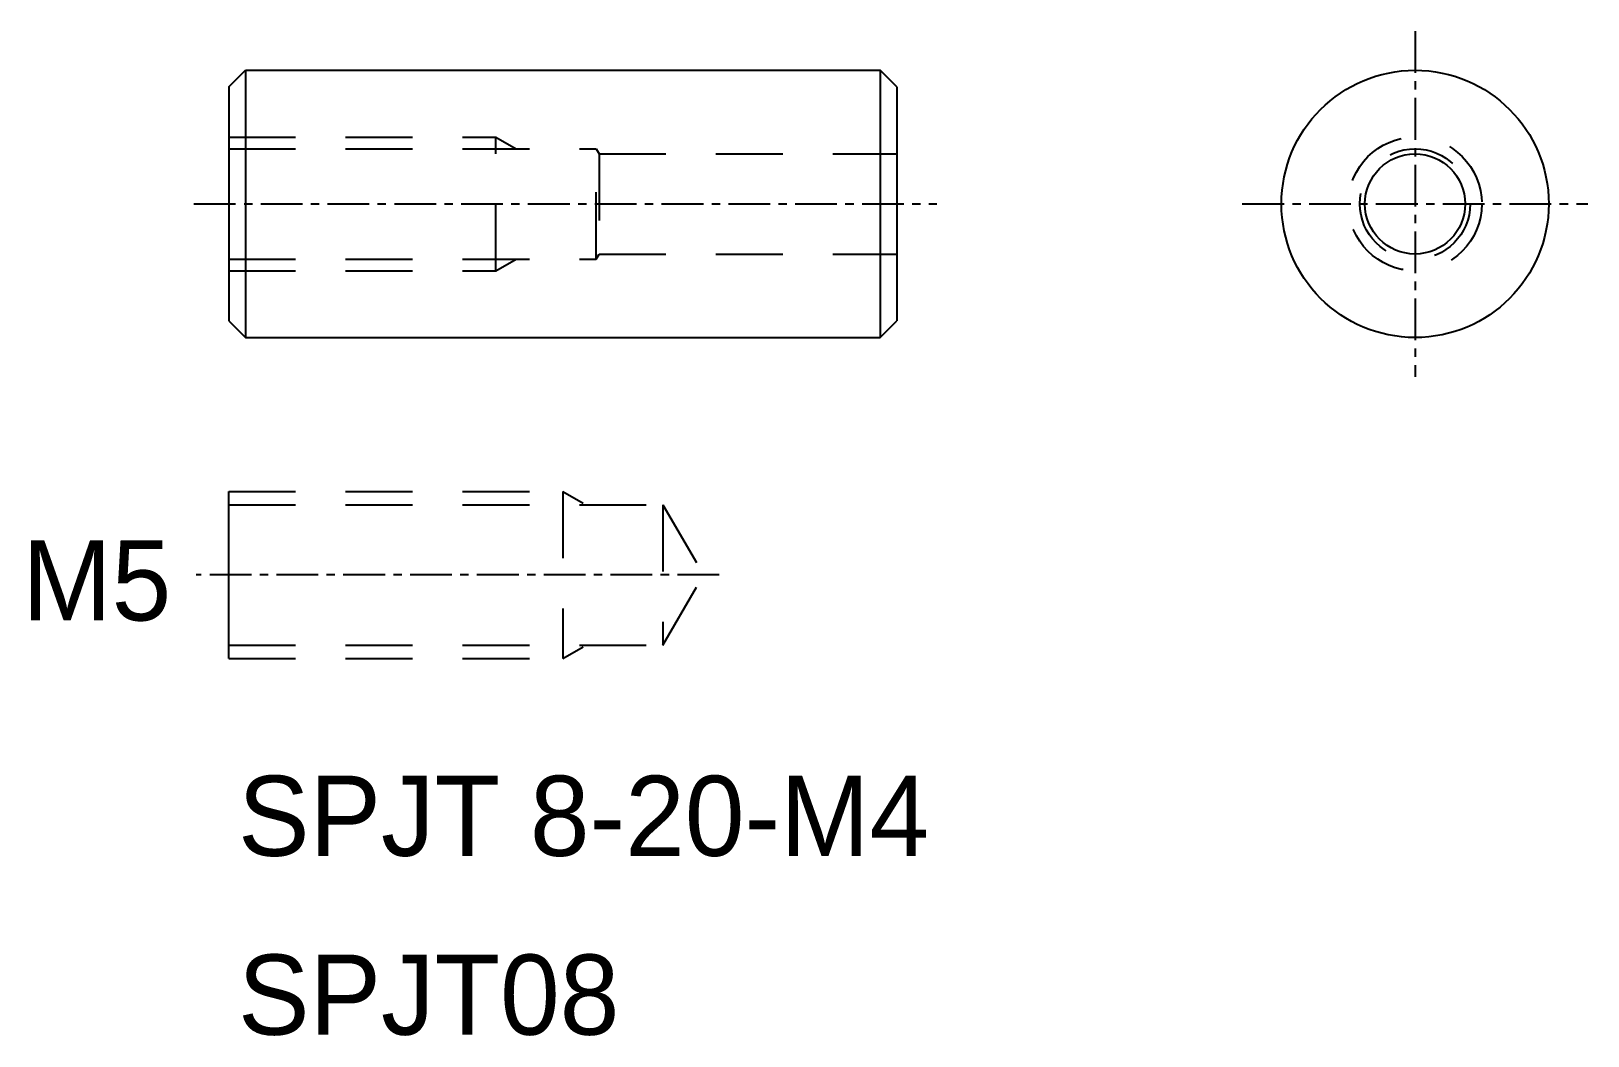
# Model space of a CAD drawing. Extents: x 315.9 to 362.5, y 106.3 to 136.4.
import ezdxf

# ---------------------------------------------------------------- set-up
doc = ezdxf.new("R2010")
doc.units = 0
doc.linetypes.add('CENTER', pattern=[2, 1.25, -0.25, 0.25, -0.25])
doc.linetypes.add('DASHED', pattern=[3.5, 2, -1.5])
doc.layers.get('0').update_dxf_attribs({"linetype": 'CONTINUOUS'})
doc.layers.add('CENTER', color=1, linetype='CENTER')

msp = doc.modelspace()

# ---------------------------------------------------------------- linework, layer by layer
at = {"color": 7, "linetype": 'CONTINUOUS'}
for p, q in [((321.772, 134.755), (322.272, 135.255)), ((322.272, 135.255), (322.272, 127.255)), ((322.272, 135.255), (341.272, 135.255)), ((327.022, 135.255), (327.022, 135.255)), ((331.772, 135.255), (331.772, 135.255)), ((341.272, 135.255), (341.272, 127.255)), ((341.772, 134.755), (341.272, 135.255)), ((321.772, 134.755), (321.772, 127.755)), ((341.772, 134.755), (341.772, 127.755)), ((321.772, 127.755), (322.272, 127.255)), ((341.272, 127.255), (341.772, 127.755)), ((322.272, 127.255), (341.272, 127.255)), ((321.772, 117.647), (321.772, 122.647))]:
    msp.add_line(p, q, dxfattribs=at)
msp.add_line((321.772, 133.255), (321.772, 129.255))
at = {"color": 3, "linetype": 'DASHED'}
for p, q in [((321.772, 133.255), (329.772, 133.255)), ((321.772, 132.905), (332.772, 132.905)), ((329.772, 129.255), (329.772, 133.255)), ((329.772, 133.255), (330.378, 132.905)), ((332.772, 129.605), (332.772, 132.905)), ((332.772, 132.905), (332.858, 132.755)), ((332.858, 132.755), (332.858, 129.755)), ((332.858, 132.755), (341.772, 132.755)), ((321.772, 129.605), (332.772, 129.605)), ((329.772, 129.255), (330.378, 129.605)), ((332.772, 129.605), (332.858, 129.755)), ((332.858, 129.755), (341.772, 129.755)), ((321.772, 129.255), (329.772, 129.255)), ((321.772, 122.647), (331.772, 122.647)), ((331.772, 122.647), (332.378, 122.297)), ((331.772, 122.647), (331.772, 117.647)), ((321.772, 122.247), (334.772, 122.247)), ((334.772, 122.247), (334.772, 118.047)), ((334.772, 122.247), (335.984, 120.147)), ((334.772, 118.047), (335.984, 120.147)), ((321.772, 118.047), (334.772, 118.047)), ((331.772, 117.647), (332.378, 117.997)), ((321.772, 117.647), (331.772, 117.647))]:
    msp.add_line(p, q, dxfattribs=at)
at = {"color": 7, "linetype": 'CONTINUOUS'}
for radius in [4, 1.5]:
    msp.add_circle((357.286, 131.255), radius, dxfattribs=at)
at = {"color": 3, "linetype": 'DASHED'}
for radius in [2, 1.65]:
    msp.add_circle((357.286, 131.255), radius, dxfattribs=at)
at = {"layer": 'CENTER', "color": 1, "linetype": 'CENTER'}
for p, q in [((357.286, 136.427), (357.286, 126.082)), ((320.73, 131.255), (342.965, 131.255)), ((352.114, 131.255), (362.458, 131.255)), ((336.452, 120.147), (320.801, 120.147))]:
    msp.add_line(p, q, dxfattribs=at)

# ---------------------------------------------------------------- texts
at = {"color": 7, "linetype": 'CONTINUOUS'}
for s, p in [('M5', (315.594, 118.784)), ('SPJT 8-20-M4', (322.05, 111.736)), ('SPJT08 ', (322.05, 106.382))]:
    msp.add_text(s, height=2.4, dxfattribs=at).set_placement(p)

doc.saveas('drawing.dxf')
